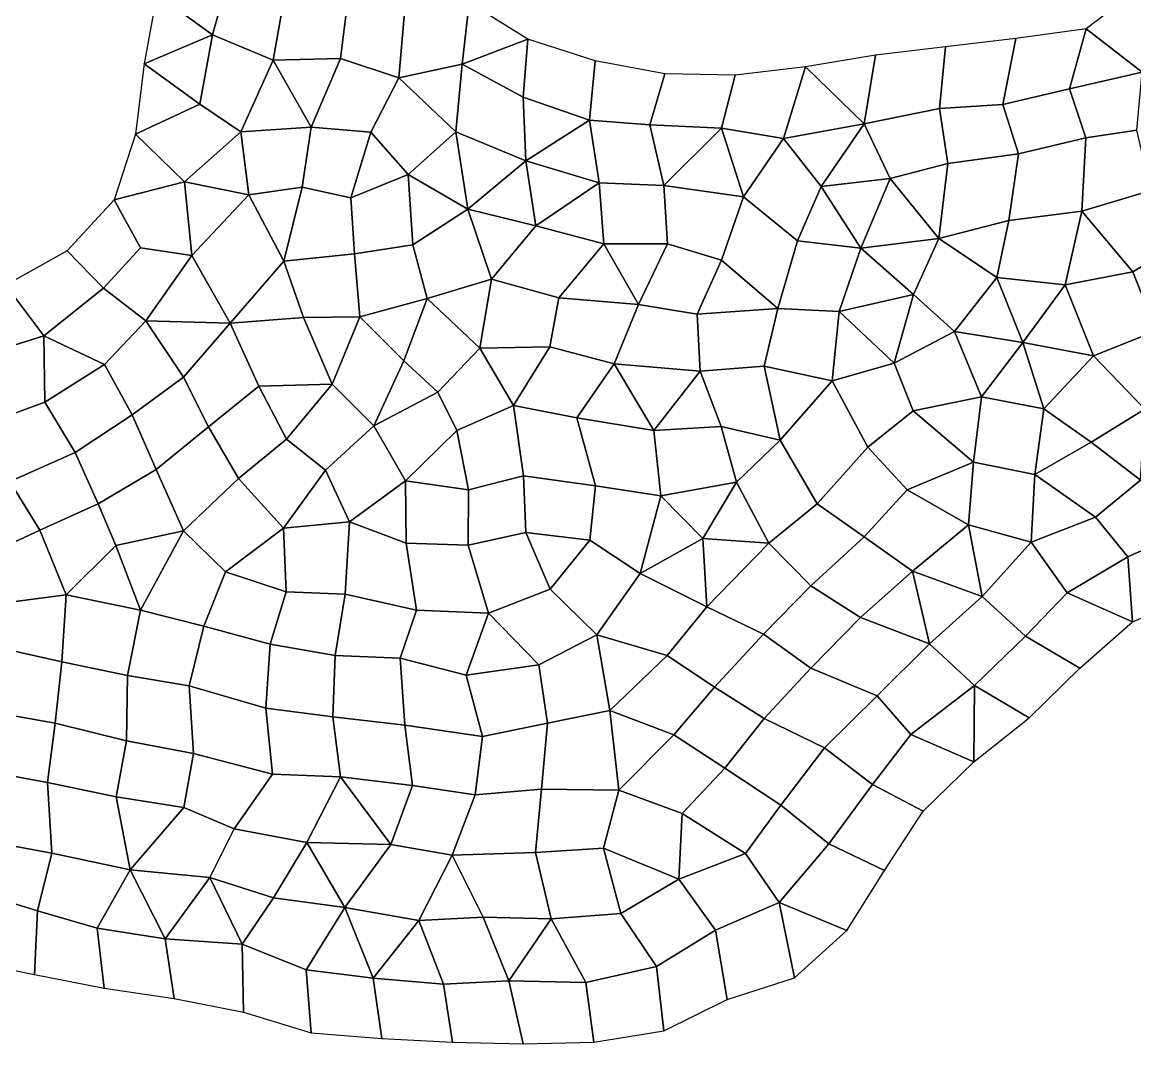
# Model space of a CAD drawing. Extents: x 727294 to 731543, y 8575035 to 8579824.
# Drawn here: x 727831.1 to 728145.4, y 8576801.2 to 8577089.7 of the extents above; entities that cross this region are included whole.
import ezdxf

# ---------------------------------------------------------------- set-up
doc = ezdxf.new("R2010")
doc.units = 0
for name, color, linetype in [('MESH_BOUND', 25, 'CONTINUOUS'), ('MESH_ELEMS', 250, 'CONTINUOUS'), ('MESH_NODES', 18, 'CONTINUOUS')]:
    doc.layers.add(name, color=color, linetype=linetype)

msp = doc.modelspace()

# ---------------------------------------------------------------- linework, layer by layer
at = {"layer": 'MESH_BOUND', "color": 25}
for points in [[(727869.12, 8577097.58, 38.17), (727865.53, 8577077.92, 38.17)], [(728146.83, 8577099.39, 38.17), (728131.61, 8577087.87, 38.17)], [(727973.97, 8577084.9, 38.17), (727957.36, 8577095.13, 38.17)], [(728131.61, 8577087.87, 38.17), (728111.8, 8577085.12, 38.17)], [(727992.98, 8577078.79, 38.17), (727973.97, 8577084.9, 38.17)], [(728111.8, 8577085.12, 38.17), (728091.95, 8577082.73, 38.17)], [(728091.95, 8577082.73, 38.17), (728072.1, 8577080.38, 38.17)], [(728012.61, 8577075.11, 38.17), (727992.98, 8577078.79, 38.17)], [(728072.1, 8577080.38, 38.17), (728052.37, 8577077.07, 38.17)], [(727865.53, 8577077.92, 38.17), (727863.17, 8577058.07, 38.17)], [(728032.54, 8577074.74, 38.17), (728012.61, 8577075.11, 38.17)], [(728052.37, 8577077.07, 38.17), (728032.54, 8577074.74, 38.17)], [(727863.17, 8577058.07, 38.17), (727857.07, 8577039.53, 38.17)], [(727857.07, 8577039.53, 38.17), (727843.81, 8577025.12, 38.17)], [(727843.81, 8577025.12, 38.17), (727826.46, 8577015.4, 38.17)], [(728144.72, 8576920.3, 36.26), (728163.04, 8576927.88, 38.07)], [(728129.87, 8576907.24, 38.09), (728144.72, 8576920.3, 36.26)], [(728115.54, 8576893.28, 38.17), (728129.87, 8576907.24, 38.09)], [(728099.94, 8576880.77, 38.14), (728115.54, 8576893.28, 38.17)], [(728085.58, 8576866.86, 38.06), (728099.94, 8576880.77, 38.14)], [(728074.71, 8576850.07, 38.08), (728085.58, 8576866.86, 38.06)], [(728064.09, 8576833.13, 38.12), (728074.71, 8576850.07, 38.08)], [(728049.27, 8576819.78, 38.15), (728064.09, 8576833.13, 38.12)], [(727815.03, 8576824.71, 38.17), (727834.61, 8576820.7, 38.17)], [(727834.61, 8576820.7, 38.17), (727854.24, 8576816.85, 38.17)], [(728030.24, 8576813.68, 38.17), (728049.27, 8576819.78, 38.15)], [(727854.24, 8576816.85, 38.17), (727874.03, 8576813.99, 38.17)], [(727874.03, 8576813.99, 38.17), (727893.66, 8576810.15, 38.17)], [(728012.35, 8576804.84, 38.17), (728030.24, 8576813.68, 38.17)], [(727893.66, 8576810.15, 38.17), (727912.75, 8576804.23, 38.17)], [(727912.75, 8576804.23, 38.17), (727932.66, 8576802.64, 38.17)], [(727932.66, 8576802.64, 38.17), (727952.64, 8576801.63, 38.17)], [(727992.63, 8576801.59, 38.17), (728012.35, 8576804.84, 38.17)], [(727952.64, 8576801.63, 38.17), (727972.63, 8576801.19, 38.17)], [(727972.63, 8576801.19, 38.17), (727992.63, 8576801.59, 38.17)]]:
    msp.add_polyline3d(points, dxfattribs=at)
at = {"layer": 'MESH_ELEMS', "color": 179}
for points in [[(727889.56, 8577103.02, 38.17), (727874.12, 8577116.94, 38.17), (727869.12, 8577097.58, 38.17), (727884.88, 8577086.16, 38.17)], [(727884.88, 8577086.16, 38.17), (727902.03, 8577078.98, 38.17), (727905.36, 8577098.3, 38.17), (727889.56, 8577103.02, 38.17)], [(727865.53, 8577077.92, 38.17), (727884.88, 8577086.16, 38.17), (727869.12, 8577097.58, 38.17), (727865.53, 8577077.92, 38.17)], [(727921.04, 8577079.4, 38.17), (727923.05, 8577095.29, 38.17), (727905.36, 8577098.3, 38.17), (727902.03, 8577078.98, 38.17)], [(728147.48, 8577075.59, 38.17), (728160.08, 8577090.2, 38.17), (728146.83, 8577099.39, 38.17), (728131.61, 8577087.87, 38.17)], [(727921.04, 8577079.4, 38.17), (727937.47, 8577074, 38.17), (727939.13, 8577092.47, 38.17), (727923.05, 8577095.29, 38.17)], [(727939.13, 8577092.47, 38.17), (727937.47, 8577074, 38.17), (727955.36, 8577077.8, 38.17), (727957.36, 8577095.13, 38.17)], [(727957.36, 8577095.13, 38.17), (727955.36, 8577077.8, 38.17), (727973.97, 8577084.9, 38.17), (727957.36, 8577095.13, 38.17)], [(728126.96, 8577070.84, 38.17), (728131.61, 8577087.87, 38.17), (728111.8, 8577085.12, 38.17), (728108.15, 8577066.42, 38.17)], [(728131.61, 8577087.87, 38.17), (728126.96, 8577070.84, 38.17), (728147.48, 8577075.59, 38.17), (728131.61, 8577087.87, 38.17)], [(727865.53, 8577077.92, 38.17), (727881.32, 8577066.58, 38.17), (727884.88, 8577086.16, 38.17), (727865.53, 8577077.92, 38.17)], [(727902.03, 8577078.98, 38.17), (727884.88, 8577086.16, 38.17), (727881.32, 8577066.58, 38.17), (727892.92, 8577058.75, 38.17)], [(727955.36, 8577077.8, 38.17), (727972.59, 8577068.54, 38.17), (727973.97, 8577084.9, 38.17), (727955.36, 8577077.8, 38.17)], [(727992.98, 8577078.79, 38.17), (727973.97, 8577084.9, 38.17), (727972.59, 8577068.54, 38.17), (727991.32, 8577062.06, 38.17)], [(728091.95, 8577082.73, 38.17), (728090.26, 8577065.3, 38.17), (728108.15, 8577066.42, 38.17), (728111.8, 8577085.12, 38.17)], [(728090.26, 8577065.3, 38.17), (728091.95, 8577082.73, 38.17), (728072.1, 8577080.38, 38.17), (728068.93, 8577061.04, 38.17)], [(727912.76, 8577060.07, 38.17), (727902.03, 8577078.98, 38.17), (727892.92, 8577058.75, 38.17), (727912.76, 8577060.07, 38.17)], [(727912.76, 8577060.07, 38.17), (727921.04, 8577079.4, 38.17), (727902.03, 8577078.98, 38.17), (727912.76, 8577060.07, 38.17)], [(727929.62, 8577058.6, 38.17), (727937.47, 8577074, 38.17), (727921.04, 8577079.4, 38.17), (727912.76, 8577060.07, 38.17)], [(728008.39, 8577060.73, 38.17), (728012.61, 8577075.11, 38.17), (727992.98, 8577078.79, 38.17), (727991.32, 8577062.06, 38.17)], [(728072.1, 8577080.38, 38.17), (728052.37, 8577077.07, 38.17), (728068.93, 8577061.04, 38.17), (728072.1, 8577080.38, 38.17)], [(727863.17, 8577058.07, 38.17), (727881.32, 8577066.58, 38.17), (727865.53, 8577077.92, 38.17), (727863.17, 8577058.07, 38.17)], [(727955.36, 8577077.8, 38.17), (727937.47, 8577074, 38.17), (727953.61, 8577058.69, 38.17), (727955.36, 8577077.8, 38.17)], [(727972.59, 8577068.54, 38.17), (727955.36, 8577077.8, 38.17), (727953.61, 8577058.69, 38.17), (727973.36, 8577050.58, 38.17)], [(728028.69, 8577059.79, 38.17), (728032.54, 8577074.74, 38.17), (728012.61, 8577075.11, 38.17), (728008.39, 8577060.73, 38.17)], [(728046.13, 8577056.89, 38.17), (728052.37, 8577077.07, 38.17), (728032.54, 8577074.74, 38.17), (728028.69, 8577059.79, 38.17)], [(728046.13, 8577056.89, 38.17), (728068.93, 8577061.04, 38.17), (728052.37, 8577077.07, 38.17), (728046.13, 8577056.89, 38.17)], [(728145.92, 8577059.21, 38.17), (728147.48, 8577075.59, 38.17), (728126.96, 8577070.84, 38.17), (728131.58, 8577057.02, 38.17)], [(727937.47, 8577074, 38.17), (727929.62, 8577058.6, 38.17), (727940.15, 8577046.7, 38.17), (727953.61, 8577058.69, 38.17)], [(728131.58, 8577057.02, 38.17), (728126.96, 8577070.84, 38.17), (728108.15, 8577066.42, 38.17), (728112.56, 8577052.52, 38.17)], [(727876.93, 8577044.6, 38.17), (727892.92, 8577058.75, 38.17), (727881.32, 8577066.58, 38.17), (727863.17, 8577058.07, 38.17)], [(727972.59, 8577068.54, 38.17), (727973.36, 8577050.58, 38.17), (727991.32, 8577062.06, 38.17), (727972.59, 8577068.54, 38.17)], [(728092.62, 8577049.8, 38.17), (728112.56, 8577052.52, 38.17), (728108.15, 8577066.42, 38.17), (728090.26, 8577065.3, 38.17)], [(728090.26, 8577065.3, 38.17), (728068.93, 8577061.04, 38.17), (728076.25, 8577045.54, 38.17), (728092.62, 8577049.8, 38.17)], [(727910.24, 8577043.12, 38.17), (727912.76, 8577060.07, 38.17), (727892.92, 8577058.75, 38.17), (727895.18, 8577040.98, 38.17)], [(727923.92, 8577040.11, 38.17), (727929.62, 8577058.6, 38.17), (727912.76, 8577060.07, 38.17), (727910.24, 8577043.12, 38.17)], [(727991.32, 8577062.06, 38.17), (727973.36, 8577050.58, 38.17), (727994.08, 8577044.37, 38.17), (727991.32, 8577062.06, 38.17)], [(728008.39, 8577060.73, 38.17), (727991.32, 8577062.06, 38.17), (727994.08, 8577044.37, 38.17), (728012.31, 8577043.59, 38.17)], [(728012.31, 8577043.59, 38.17), (728028.69, 8577059.79, 38.17), (728008.39, 8577060.73, 38.17), (728012.31, 8577043.59, 38.17)], [(728034.88, 8577040.36, 38.17), (728028.69, 8577059.79, 38.17), (728012.31, 8577043.59, 38.17), (728034.88, 8577040.36, 38.17)], [(728028.69, 8577059.79, 38.17), (728034.88, 8577040.36, 38.17), (728046.13, 8577056.89, 38.17), (728028.69, 8577059.79, 38.17)], [(728068.93, 8577061.04, 38.17), (728046.13, 8577056.89, 38.17), (728056.81, 8577043.29, 38.17), (728068.93, 8577061.04, 38.17)], [(728068.93, 8577061.04, 38.17), (728056.81, 8577043.29, 38.17), (728076.25, 8577045.54, 38.17), (728068.93, 8577061.04, 38.17)], [(727876.93, 8577044.6, 38.17), (727863.17, 8577058.07, 38.17), (727857.07, 8577039.53, 38.17), (727876.93, 8577044.6, 38.17)], [(727892.92, 8577058.75, 38.17), (727876.93, 8577044.6, 38.17), (727895.18, 8577040.98, 38.17), (727892.92, 8577058.75, 38.17)], [(727923.92, 8577040.11, 38.17), (727940.15, 8577046.7, 38.17), (727929.62, 8577058.6, 38.17), (727923.92, 8577040.11, 38.17)], [(727953.61, 8577058.69, 38.17), (727940.15, 8577046.7, 38.17), (727956.95, 8577036.88, 38.17), (727953.61, 8577058.69, 38.17)], [(727973.36, 8577050.58, 38.17), (727953.61, 8577058.69, 38.17), (727956.95, 8577036.88, 38.17), (727973.36, 8577050.58, 38.17)], [(728056.81, 8577043.29, 38.17), (728046.13, 8577056.89, 38.17), (728034.88, 8577040.36, 38.17), (728050.1, 8577027.93, 38.17)], [(728130.38, 8577036.29, 38.17), (728131.58, 8577057.02, 38.17), (728112.56, 8577052.52, 38.17), (728109.8, 8577033.74, 38.17)], [(728131.58, 8577057.02, 38.17), (728130.38, 8577036.29, 38.17), (728149.95, 8577042.2, 38.17), (728145.92, 8577059.21, 38.17)], [(727973.36, 8577050.58, 38.17), (727956.95, 8577036.88, 38.17), (727976.23, 8577032.15, 38.17), (727973.36, 8577050.58, 38.17)], [(727994.08, 8577044.37, 38.17), (727973.36, 8577050.58, 38.17), (727976.23, 8577032.15, 38.17), (727994.08, 8577044.37, 38.17)], [(728109.8, 8577033.74, 38.17), (728112.56, 8577052.52, 38.17), (728092.62, 8577049.8, 38.17), (728090.01, 8577028.64, 38.17)], [(728076.25, 8577045.54, 38.17), (728090.01, 8577028.64, 38.17), (728092.62, 8577049.8, 38.17), (728076.25, 8577045.54, 38.17)], [(727864.54, 8577025.95, 38.17), (727879.08, 8577023.83, 38.17), (727876.93, 8577044.6, 38.17), (727857.07, 8577039.53, 38.17)], [(727879.08, 8577023.83, 38.17), (727895.18, 8577040.98, 38.17), (727876.93, 8577044.6, 38.17), (727879.08, 8577023.83, 38.17)], [(727941.44, 8577026.78, 38.17), (727940.15, 8577046.7, 38.17), (727923.92, 8577040.11, 38.17), (727924.98, 8577024.25, 38.17)], [(727956.95, 8577036.88, 38.17), (727940.15, 8577046.7, 38.17), (727941.44, 8577026.78, 38.17), (727956.95, 8577036.88, 38.17)], [(727976.23, 8577032.15, 38.17), (727995.43, 8577027.07, 38.17), (727994.08, 8577044.37, 38.17), (727976.23, 8577032.15, 38.17)], [(727995.43, 8577027.07, 38.17), (728013.36, 8577027.09, 38.17), (728012.31, 8577043.59, 38.17), (727994.08, 8577044.37, 38.17)], [(728056.81, 8577043.29, 38.17), (728068.03, 8577025.88, 38.17), (728076.25, 8577045.54, 38.17), (728056.81, 8577043.29, 38.17)], [(728090.01, 8577028.64, 38.17), (728076.25, 8577045.54, 38.17), (728068.03, 8577025.88, 38.17), (728090.01, 8577028.64, 38.17)], [(727905.01, 8577022.22, 38.17), (727895.18, 8577040.98, 38.17), (727879.08, 8577023.83, 38.17), (727889.9, 8577004.66, 38.17)], [(727905.01, 8577022.22, 38.17), (727910.24, 8577043.12, 38.17), (727895.18, 8577040.98, 38.17), (727905.01, 8577022.22, 38.17)], [(727910.24, 8577043.12, 38.17), (727905.01, 8577022.22, 38.17), (727924.98, 8577024.25, 38.17), (727923.92, 8577040.11, 38.17)], [(728034.88, 8577040.36, 38.17), (728012.31, 8577043.59, 38.17), (728013.36, 8577027.09, 38.17), (728028.6, 8577022.51, 38.17)], [(728068.03, 8577025.88, 38.17), (728056.81, 8577043.29, 38.17), (728050.1, 8577027.93, 38.17), (728068.03, 8577025.88, 38.17)], [(728149.95, 8577042.2, 38.17), (728130.38, 8577036.29, 38.17), (728144.82, 8577019.24, 36), (728159.97, 8577028.24, 36.9)], [(727864.54, 8577025.95, 38.17), (727857.07, 8577039.53, 38.17), (727843.81, 8577025.12, 38.17), (727854.05, 8577014.6, 38.17)], [(728050.1, 8577027.93, 38.17), (728034.88, 8577040.36, 38.17), (728028.6, 8577022.51, 38.17), (728044.54, 8577008.84, 38.17)], [(727963.65, 8577017.16, 38.17), (727956.95, 8577036.88, 38.17), (727941.44, 8577026.78, 38.17), (727945.55, 8577011.65, 38.17)], [(727976.23, 8577032.15, 38.17), (727956.95, 8577036.88, 38.17), (727963.65, 8577017.16, 38.17), (727976.23, 8577032.15, 38.17)], [(728125.71, 8577015.55, 36.7), (728130.38, 8577036.29, 38.17), (728109.8, 8577033.74, 38.17), (728106.46, 8577017.58, 38.15)], [(728125.71, 8577015.55, 36.7), (728144.82, 8577019.24, 36), (728130.38, 8577036.29, 38.17), (728125.71, 8577015.55, 36.7)], [(727982.74, 8577011.81, 38.17), (727995.43, 8577027.07, 38.17), (727976.23, 8577032.15, 38.17), (727963.65, 8577017.16, 38.17)], [(728109.8, 8577033.74, 38.17), (728090.01, 8577028.64, 38.17), (728106.46, 8577017.58, 38.15), (728109.8, 8577033.74, 38.17)], [(728068.03, 8577025.88, 38.17), (728082.89, 8577012.82, 38.16), (728090.01, 8577028.64, 38.17), (728068.03, 8577025.88, 38.17)], [(728106.46, 8577017.58, 38.15), (728090.01, 8577028.64, 38.17), (728082.89, 8577012.82, 38.16), (728094.43, 8577002.36, 35.76)], [(728159.97, 8577028.24, 36.9), (728144.82, 8577019.24, 36), (728151.41, 8577002.57, 35.8), (728171.3, 8577011.3, 35.69)], [(727837.25, 8577001.12, 38.17), (727854.05, 8577014.6, 38.17), (727843.81, 8577025.12, 38.17), (727826.46, 8577015.4, 38.17)], [(727866.08, 8577005.37, 38.17), (727879.08, 8577023.83, 38.17), (727864.54, 8577025.95, 38.17), (727854.05, 8577014.6, 38.17)], [(727945.55, 8577011.65, 38.17), (727941.44, 8577026.78, 38.17), (727924.98, 8577024.25, 38.17), (727926.46, 8577006.48, 38.17)], [(727995.43, 8577027.07, 38.17), (727982.74, 8577011.81, 38.17), (728005.16, 8577009.98, 38.17), (727995.43, 8577027.07, 38.17)], [(728013.36, 8577027.09, 38.17), (727995.43, 8577027.07, 38.17), (728005.16, 8577009.98, 38.17), (728013.36, 8577027.09, 38.17)], [(728021.76, 8577007.22, 38.17), (728028.6, 8577022.51, 38.17), (728013.36, 8577027.09, 38.17), (728005.16, 8577009.98, 38.17)], [(728061.85, 8577007.99, 38.17), (728068.03, 8577025.88, 38.17), (728050.1, 8577027.93, 38.17), (728044.54, 8577008.84, 38.17)], [(728068.03, 8577025.88, 38.17), (728061.85, 8577007.99, 38.17), (728082.89, 8577012.82, 38.16), (728068.03, 8577025.88, 38.17)], [(727866.08, 8577005.37, 38.17), (727889.9, 8577004.66, 38.17), (727879.08, 8577023.83, 38.17), (727866.08, 8577005.37, 38.17)], [(727905.01, 8577022.22, 38.17), (727889.9, 8577004.66, 38.17), (727910.6, 8577006.33, 38.17), (727905.01, 8577022.22, 38.17)], [(727924.98, 8577024.25, 38.17), (727905.01, 8577022.22, 38.17), (727910.6, 8577006.33, 38.17), (727926.46, 8577006.48, 38.17)], [(728044.54, 8577008.84, 38.17), (728028.6, 8577022.51, 38.17), (728021.76, 8577007.22, 38.17), (728044.54, 8577008.84, 38.17)], [(728133.68, 8576995.45, 35.68), (728151.41, 8577002.57, 35.8), (728144.82, 8577019.24, 36), (728125.71, 8577015.55, 36.7)], [(727818.61, 8576995.26, 38.17), (727837.25, 8577001.12, 38.17), (727826.46, 8577015.4, 38.17), (727808.05, 8577007.58, 38.17)], [(727963.65, 8577017.16, 38.17), (727945.55, 8577011.65, 38.17), (727960.39, 8576997.64, 38.17), (727963.65, 8577017.16, 38.17)], [(727980.18, 8576997.97, 38.17), (727982.74, 8577011.81, 38.17), (727963.65, 8577017.16, 38.17), (727960.39, 8576997.64, 38.17)], [(728106.46, 8577017.58, 38.15), (728094.43, 8577002.36, 35.76), (728113.74, 8576999.26, 35.7), (728106.46, 8577017.58, 38.15)], [(728113.74, 8576999.26, 35.7), (728125.71, 8577015.55, 36.7), (728106.46, 8577017.58, 38.15), (728113.74, 8576999.26, 35.7)], [(728125.71, 8577015.55, 36.7), (728113.74, 8576999.26, 35.7), (728133.68, 8576995.45, 35.68), (728125.71, 8577015.55, 36.7)], [(727854.41, 8576993.01, 38.17), (727866.08, 8577005.37, 38.17), (727854.05, 8577014.6, 38.17), (727837.25, 8577001.12, 38.17)], [(728082.89, 8577012.82, 38.16), (728061.85, 8577007.99, 38.17), (728077.43, 8576993.39, 35.85), (728082.89, 8577012.82, 38.16)], [(728082.89, 8577012.82, 38.16), (728077.43, 8576993.39, 35.85), (728094.43, 8577002.36, 35.76), (728082.89, 8577012.82, 38.16)], [(727945.55, 8577011.65, 38.17), (727926.46, 8577006.48, 38.17), (727938.94, 8576994.1, 38.17), (727945.55, 8577011.65, 38.17)], [(727960.39, 8576997.64, 38.17), (727945.55, 8577011.65, 38.17), (727938.94, 8576994.1, 38.17), (727948.48, 8576985.23, 37.95)], [(727998.31, 8576993.18, 37.95), (728005.16, 8577009.98, 38.17), (727982.74, 8577011.81, 38.17), (727980.18, 8576997.97, 38.17)], [(728022.63, 8576991.14, 35.91), (728021.76, 8577007.22, 38.17), (728005.16, 8577009.98, 38.17), (727998.31, 8576993.18, 37.95)], [(727910.6, 8577006.33, 38.17), (727889.9, 8577004.66, 38.17), (727897.98, 8576986.94, 38.17), (727918.69, 8576987.44, 38.17)], [(727926.46, 8577006.48, 38.17), (727910.6, 8577006.33, 38.17), (727918.69, 8576987.44, 38.17), (727926.46, 8577006.48, 38.17)], [(727938.94, 8576994.1, 38.17), (727926.46, 8577006.48, 38.17), (727918.69, 8576987.44, 38.17), (727930.49, 8576975.74, 38.17)], [(728040.71, 8576992.54, 35.89), (728044.54, 8577008.84, 38.17), (728021.76, 8577007.22, 38.17), (728022.63, 8576991.14, 35.91)], [(728059.94, 8576988.44, 35.95), (728061.85, 8577007.99, 38.17), (728044.54, 8577008.84, 38.17), (728040.71, 8576992.54, 35.89)], [(728077.43, 8576993.39, 35.85), (728061.85, 8577007.99, 38.17), (728059.94, 8576988.44, 35.95), (728077.43, 8576993.39, 35.85)], [(727876.73, 8576989.44, 38.17), (727866.08, 8577005.37, 38.17), (727854.41, 8576993.01, 38.17), (727862.19, 8576978.79, 38.17)], [(727866.08, 8577005.37, 38.17), (727876.73, 8576989.44, 38.17), (727889.9, 8577004.66, 38.17), (727866.08, 8577005.37, 38.17)], [(727897.98, 8576986.94, 38.17), (727889.9, 8577004.66, 38.17), (727876.73, 8576989.44, 38.17), (727883.75, 8576975.4, 38.17)], [(727818.61, 8576995.26, 38.17), (727821.06, 8576976.38, 38.17), (727837.53, 8576982.4, 38.17), (727837.25, 8577001.12, 38.17)], [(727837.53, 8576982.4, 38.17), (727854.41, 8576993.01, 38.17), (727837.25, 8577001.12, 38.17), (727837.53, 8576982.4, 38.17)], [(728102.05, 8576983.87, 35.75), (728094.43, 8577002.36, 35.76), (728077.43, 8576993.39, 35.85), (728082.79, 8576979.9, 35.85)], [(728094.43, 8577002.36, 35.76), (728102.05, 8576983.87, 35.75), (728113.74, 8576999.26, 35.7), (728094.43, 8577002.36, 35.76)], [(728133.68, 8576995.45, 35.68), (728148.22, 8576980.42, 35.76), (728151.41, 8577002.57, 35.8), (728133.68, 8576995.45, 35.68)], [(727969.85, 8576981.44, 35.58), (727960.39, 8576997.64, 38.17), (727948.48, 8576985.23, 37.95), (727953.88, 8576974.4, 35.58)], [(727960.39, 8576997.64, 38.17), (727969.85, 8576981.44, 35.58), (727980.18, 8576997.97, 38.17), (727960.39, 8576997.64, 38.17)], [(727987.81, 8576977.98, 35.65), (727998.31, 8576993.18, 37.95), (727980.18, 8576997.97, 38.17), (727969.85, 8576981.44, 35.58)], [(728119.69, 8576980.51, 35.69), (728113.74, 8576999.26, 35.7), (728102.05, 8576983.87, 35.75), (728119.69, 8576980.51, 35.69)], [(728119.69, 8576980.51, 35.69), (728133.68, 8576995.45, 35.68), (728113.74, 8576999.26, 35.7), (728119.69, 8576980.51, 35.69)], [(727930.49, 8576975.74, 38.17), (727948.48, 8576985.23, 37.95), (727938.94, 8576994.1, 38.17), (727930.49, 8576975.74, 38.17)], [(728059.94, 8576988.44, 35.95), (728069.98, 8576969.63, 35.97), (728082.79, 8576979.9, 35.85), (728077.43, 8576993.39, 35.85)], [(728133.68, 8576995.45, 35.68), (728119.69, 8576980.51, 35.69), (728133.04, 8576971.11, 35.66), (728148.22, 8576980.42, 35.76)], [(727862.19, 8576978.79, 38.17), (727854.41, 8576993.01, 38.17), (727837.53, 8576982.4, 38.17), (727846.08, 8576968.14, 38.17)], [(727987.81, 8576977.98, 35.65), (728009.54, 8576974.37, 35.7), (727998.31, 8576993.18, 37.95), (727987.81, 8576977.98, 35.65)], [(728009.54, 8576974.37, 35.7), (728022.63, 8576991.14, 35.91), (727998.31, 8576993.18, 37.95), (728009.54, 8576974.37, 35.7)], [(728028.52, 8576975.53, 35.77), (728022.63, 8576991.14, 35.91), (728009.54, 8576974.37, 35.7), (728028.52, 8576975.53, 35.77)], [(728040.71, 8576992.54, 35.89), (728022.63, 8576991.14, 35.91), (728028.52, 8576975.53, 35.77), (728045.26, 8576971.65, 35.87)], [(728040.71, 8576992.54, 35.89), (728045.26, 8576971.65, 35.87), (728059.94, 8576988.44, 35.95), (728040.71, 8576992.54, 35.89)], [(727862.19, 8576978.79, 38.17), (727869, 8576963.4, 38.17), (727883.75, 8576975.4, 38.17), (727876.73, 8576989.44, 38.17)], [(727918.69, 8576987.44, 38.17), (727897.98, 8576986.94, 38.17), (727905.73, 8576971.97, 38.17), (727918.69, 8576987.44, 38.17)], [(727930.49, 8576975.74, 38.17), (727918.69, 8576987.44, 38.17), (727905.73, 8576971.97, 38.17), (727916.78, 8576963.22, 38.17)], [(728069.98, 8576969.63, 35.97), (728059.94, 8576988.44, 35.95), (728045.26, 8576971.65, 35.87), (728055.66, 8576953.67, 35.91)], [(727905.73, 8576971.97, 38.17), (727897.98, 8576986.94, 38.17), (727883.75, 8576975.4, 38.17), (727892.21, 8576960.85, 38.17)], [(727953.88, 8576974.4, 35.58), (727948.48, 8576985.23, 37.95), (727930.49, 8576975.74, 38.17), (727939.36, 8576960.2, 35.51)], [(727837.53, 8576982.4, 38.17), (727821.06, 8576976.38, 38.17), (727827.66, 8576959.95, 38.17), (727846.08, 8576968.14, 38.17)], [(727953.88, 8576974.4, 35.58), (727957.14, 8576957.67, 35.57), (727972.7, 8576961.54, 35.59), (727969.85, 8576981.44, 35.58)], [(727972.7, 8576961.54, 35.59), (727993.1, 8576958.77, 35.64), (727987.81, 8576977.98, 35.65), (727969.85, 8576981.44, 35.58)], [(728099.85, 8576965.4, 35.79), (728102.05, 8576983.87, 35.75), (728082.79, 8576979.9, 35.85), (728099.85, 8576965.4, 35.79)], [(728119.69, 8576980.51, 35.69), (728102.05, 8576983.87, 35.75), (728099.85, 8576965.4, 35.79), (728117.17, 8576962, 35.71)], [(727846.08, 8576968.14, 38.17), (727852.57, 8576953.63, 38.17), (727869, 8576963.4, 38.17), (727862.19, 8576978.79, 38.17)], [(728009.54, 8576974.37, 35.7), (727987.81, 8576977.98, 35.65), (727993.1, 8576958.77, 35.64), (728011.48, 8576955.97, 35.69)], [(728081.13, 8576957.59, 35.95), (728099.85, 8576965.4, 35.79), (728082.79, 8576979.9, 35.85), (728069.98, 8576969.63, 35.97)], [(728133.04, 8576971.11, 35.66), (728119.69, 8576980.51, 35.69), (728117.17, 8576962, 35.71), (728133.04, 8576971.11, 35.66)], [(728133.04, 8576971.11, 35.66), (728147.04, 8576960.38, 35.66), (728148.22, 8576980.42, 35.76), (728133.04, 8576971.11, 35.66)], [(727892.21, 8576960.85, 38.17), (727883.75, 8576975.4, 38.17), (727869, 8576963.4, 38.17), (727876.66, 8576946.07, 38.17)], [(727939.36, 8576960.2, 35.51), (727930.49, 8576975.74, 38.17), (727916.78, 8576963.22, 38.17), (727923.53, 8576948.55, 36.36)], [(728028.52, 8576975.53, 35.77), (728009.54, 8576974.37, 35.7), (728011.48, 8576955.97, 35.69), (728032.92, 8576959.76, 35.78)], [(728028.52, 8576975.53, 35.77), (728032.92, 8576959.76, 35.78), (728045.26, 8576971.65, 35.87), (728028.52, 8576975.53, 35.77)], [(727892.21, 8576960.85, 38.17), (727904.96, 8576946.84, 38.16), (727916.78, 8576963.22, 38.17), (727905.73, 8576971.97, 38.17)], [(727939.36, 8576960.2, 35.51), (727957.14, 8576957.67, 35.57), (727953.88, 8576974.4, 35.58), (727939.36, 8576960.2, 35.51)], [(728055.66, 8576953.67, 35.91), (728045.26, 8576971.65, 35.87), (728032.92, 8576959.76, 35.78), (728042.05, 8576942.55, 35.78)], [(728069.98, 8576969.63, 35.97), (728055.66, 8576953.67, 35.91), (728068.97, 8576944.37, 36), (728081.13, 8576957.59, 35.95)], [(728134.28, 8576949.94, 35.67), (728147.04, 8576960.38, 35.66), (728133.04, 8576971.11, 35.66), (728117.17, 8576962, 35.71)], [(727846.08, 8576968.14, 38.17), (727827.66, 8576959.95, 38.17), (727836.08, 8576946.25, 38.17), (727852.57, 8576953.63, 38.17)], [(728099.85, 8576965.4, 35.79), (728081.13, 8576957.59, 35.95), (728098.42, 8576947.7, 35.86), (728099.85, 8576965.4, 35.79)], [(728098.42, 8576947.7, 35.86), (728116.15, 8576942.87, 35.79), (728117.17, 8576962, 35.71), (728099.85, 8576965.4, 35.79)], [(727852.57, 8576953.63, 38.17), (727857.58, 8576941.91, 38.17), (727876.66, 8576946.07, 38.17), (727869, 8576963.4, 38.17)], [(727916.78, 8576963.22, 38.17), (727904.96, 8576946.84, 38.16), (727923.53, 8576948.55, 36.36), (727916.78, 8576963.22, 38.17)], [(728117.17, 8576962, 35.71), (728116.15, 8576942.87, 35.79), (728134.28, 8576949.94, 35.67), (728117.17, 8576962, 35.71)], [(727818.52, 8576938, 38.17), (727836.08, 8576946.25, 38.17), (727827.66, 8576959.95, 38.17), (727808.97, 8576951.62, 38.17)], [(727888.57, 8576934.46, 38.13), (727904.96, 8576946.84, 38.16), (727892.21, 8576960.85, 38.17), (727876.66, 8576946.07, 38.17)], [(727939.56, 8576942.61, 35.48), (727939.36, 8576960.2, 35.51), (727923.53, 8576948.55, 36.36), (727939.56, 8576942.61, 35.48)], [(727957.14, 8576957.67, 35.57), (727939.36, 8576960.2, 35.51), (727939.56, 8576942.61, 35.48), (727957.08, 8576941.99, 35.54)], [(727973.35, 8576945.54, 35.58), (727972.7, 8576961.54, 35.59), (727957.14, 8576957.67, 35.57), (727957.08, 8576941.99, 35.54)], [(727993.1, 8576958.77, 35.64), (727972.7, 8576961.54, 35.59), (727973.35, 8576945.54, 35.58), (727991.46, 8576943.45, 35.59)], [(728032.92, 8576959.76, 35.78), (728011.48, 8576955.97, 35.69), (728023.33, 8576943.86, 35.74), (728032.92, 8576959.76, 35.78)], [(728023.33, 8576943.86, 35.74), (728042.05, 8576942.55, 35.78), (728032.92, 8576959.76, 35.78), (728023.33, 8576943.86, 35.74)], [(728147.04, 8576960.38, 35.66), (728134.28, 8576949.94, 35.67), (728143.42, 8576938.7, 35.74), (728160.17, 8576946.2, 35.86)], [(728011.48, 8576955.97, 35.69), (727993.1, 8576958.77, 35.64), (727991.46, 8576943.45, 35.59), (728005.64, 8576934.01, 35.61)], [(728023.33, 8576943.86, 35.74), (728011.48, 8576955.97, 35.69), (728005.64, 8576934.01, 35.61), (728023.33, 8576943.86, 35.74)], [(728082.61, 8576934.67, 36), (728098.42, 8576947.7, 35.86), (728081.13, 8576957.59, 35.95), (728068.97, 8576944.37, 36)], [(727836.08, 8576946.25, 38.17), (727843.52, 8576927.96, 38.17), (727857.58, 8576941.91, 38.17), (727852.57, 8576953.63, 38.17)], [(728053.87, 8576930.52, 35.79), (728068.97, 8576944.37, 36), (728055.66, 8576953.67, 35.91), (728042.05, 8576942.55, 35.78)], [(728126.27, 8576928.49, 36.58), (728143.42, 8576938.7, 35.74), (728134.28, 8576949.94, 35.67), (728116.15, 8576942.87, 35.79)], [(727843.52, 8576927.96, 38.17), (727836.08, 8576946.25, 38.17), (727818.52, 8576938, 38.17), (727827, 8576925.77, 38.17)], [(727904.96, 8576946.84, 38.16), (727888.57, 8576934.46, 38.13), (727905.67, 8576928.78, 36.73), (727904.96, 8576946.84, 38.16)], [(727923.53, 8576948.55, 36.36), (727904.96, 8576946.84, 38.16), (727905.67, 8576928.78, 36.73), (727922.38, 8576928.12, 36.66)], [(727939.56, 8576942.61, 35.48), (727923.53, 8576948.55, 36.36), (727922.38, 8576928.12, 36.66), (727942.54, 8576923.66, 36.46)], [(728102.28, 8576927.46, 35.94), (728098.42, 8576947.7, 35.86), (728082.61, 8576934.67, 36), (728102.28, 8576927.46, 35.94)], [(728102.28, 8576927.46, 35.94), (728116.15, 8576942.87, 35.79), (728098.42, 8576947.7, 35.86), (728102.28, 8576927.46, 35.94)], [(727864.58, 8576923.62, 38.17), (727876.66, 8576946.07, 38.17), (727857.58, 8576941.91, 38.17), (727864.58, 8576923.62, 38.17)], [(727888.57, 8576934.46, 38.13), (727876.66, 8576946.07, 38.17), (727864.58, 8576923.62, 38.17), (727882.39, 8576919.09, 36.78)], [(727962.79, 8576922.83, 35.57), (727980.23, 8576929.55, 35.56), (727973.35, 8576945.54, 35.58), (727957.08, 8576941.99, 35.54)], [(727980.23, 8576929.55, 35.56), (727991.46, 8576943.45, 35.59), (727973.35, 8576945.54, 35.58), (727980.23, 8576929.55, 35.56)], [(727991.46, 8576943.45, 35.59), (727980.23, 8576929.55, 35.56), (727993.44, 8576916.63, 35.55), (728005.64, 8576934.01, 35.61)], [(728005.64, 8576934.01, 35.61), (728024.48, 8576924.54, 35.75), (728023.33, 8576943.86, 35.74), (728005.64, 8576934.01, 35.61)], [(728042.05, 8576942.55, 35.78), (728023.33, 8576943.86, 35.74), (728024.48, 8576924.54, 35.75), (728042.05, 8576942.55, 35.78)], [(728068.97, 8576944.37, 36), (728053.87, 8576930.52, 35.79), (728067.87, 8576921.6, 36.05), (728082.61, 8576934.67, 36)], [(728143.42, 8576938.7, 35.74), (728144.72, 8576920.3, 36.26), (728163.04, 8576927.88, 38.07), (728160.17, 8576946.2, 35.86)], [(727857.58, 8576941.91, 38.17), (727843.52, 8576927.96, 38.17), (727864.58, 8576923.62, 38.17), (727857.58, 8576941.91, 38.17)], [(727957.08, 8576941.99, 35.54), (727939.56, 8576942.61, 35.48), (727942.54, 8576923.66, 36.46), (727962.79, 8576922.83, 35.57)], [(728040.52, 8576916.86, 35.84), (728053.87, 8576930.52, 35.79), (728042.05, 8576942.55, 35.78), (728024.48, 8576924.54, 35.75)], [(728102.28, 8576927.46, 35.94), (728114.51, 8576916.29, 37.52), (728126.27, 8576928.49, 36.58), (728116.15, 8576942.87, 35.79)], [(728144.72, 8576920.3, 36.26), (728143.42, 8576938.7, 35.74), (728126.27, 8576928.49, 36.58), (728144.72, 8576920.3, 36.26)], [(727901.13, 8576914.02, 36.75), (727905.67, 8576928.78, 36.73), (727888.57, 8576934.46, 38.13), (727882.39, 8576919.09, 36.78)], [(728013.26, 8576910.85, 35.4), (728024.48, 8576924.54, 35.75), (728005.64, 8576934.01, 35.61), (727993.44, 8576916.63, 35.55)], [(728067.87, 8576921.6, 36.05), (728087.41, 8576914.17, 36.06), (728082.61, 8576934.67, 36), (728067.87, 8576921.6, 36.05)], [(728102.28, 8576927.46, 35.94), (728082.61, 8576934.67, 36), (728087.41, 8576914.17, 36.06), (728102.28, 8576927.46, 35.94)], [(727842.32, 8576909.03, 38.17), (727843.52, 8576927.96, 38.17), (727827, 8576925.77, 38.17), (727822.57, 8576913.49, 38.17)], [(727864.58, 8576923.62, 38.17), (727843.52, 8576927.96, 38.17), (727842.32, 8576909.03, 38.17), (727860.86, 8576905.21, 38.17)], [(727919.54, 8576910.84, 36.72), (727922.38, 8576928.12, 36.66), (727905.67, 8576928.78, 36.73), (727901.13, 8576914.02, 36.75)], [(727937.92, 8576910.05, 36.62), (727942.54, 8576923.66, 36.46), (727922.38, 8576928.12, 36.66), (727919.54, 8576910.84, 36.72)], [(727980.23, 8576929.55, 35.56), (727962.79, 8576922.83, 35.57), (727977.02, 8576908.17, 35.7), (727993.44, 8576916.63, 35.55)], [(728053.87, 8576930.52, 35.79), (728040.52, 8576916.86, 35.84), (728053.87, 8576907.23, 35.67), (728067.87, 8576921.6, 36.05)], [(728114.51, 8576916.29, 37.52), (728102.28, 8576927.46, 35.94), (728087.41, 8576914.17, 36.06), (728100.06, 8576902.37, 36.11)], [(728126.27, 8576928.49, 36.58), (728114.51, 8576916.29, 37.52), (728129.87, 8576907.24, 38.09), (728144.72, 8576920.3, 36.26)], [(728024.48, 8576924.54, 35.75), (728013.26, 8576910.85, 35.4), (728026.66, 8576901.9, 35.71), (728040.52, 8576916.86, 35.84)], [(727882.39, 8576919.09, 36.78), (727864.58, 8576923.62, 38.17), (727860.86, 8576905.21, 38.17), (727878.29, 8576902.25, 37.34)], [(727956.54, 8576905.31, 36.39), (727962.79, 8576922.83, 35.57), (727942.54, 8576923.66, 36.46), (727937.92, 8576910.05, 36.62)], [(727962.79, 8576922.83, 35.57), (727956.54, 8576905.31, 36.39), (727977.02, 8576908.17, 35.7), (727962.79, 8576922.83, 35.57)], [(728072.59, 8576899.46, 36.2), (728087.41, 8576914.17, 36.06), (728067.87, 8576921.6, 36.05), (728053.87, 8576907.23, 35.67)], [(727878.29, 8576902.25, 37.34), (727899.92, 8576895.98, 36.76), (727901.13, 8576914.02, 36.75), (727882.39, 8576919.09, 36.78)], [(727997.07, 8576895.31, 35.71), (727993.44, 8576916.63, 35.55), (727977.02, 8576908.17, 35.7), (727979.53, 8576891.68, 36.14)], [(727997.07, 8576895.31, 35.71), (728013.26, 8576910.85, 35.4), (727993.44, 8576916.63, 35.55), (727997.07, 8576895.31, 35.71)], [(728040.66, 8576893.06, 35.82), (728053.87, 8576907.23, 35.67), (728040.52, 8576916.86, 35.84), (728026.66, 8576901.9, 35.71)], [(728115.54, 8576893.28, 38.17), (728129.87, 8576907.24, 38.09), (728114.51, 8576916.29, 37.52), (728100.06, 8576902.37, 36.11)], [(727822.31, 8576894.95, 38.17), (727840.47, 8576891.7, 38.17), (727842.32, 8576909.03, 38.17), (727822.57, 8576913.49, 38.17)], [(727919.54, 8576910.84, 36.72), (727901.13, 8576914.02, 36.75), (727899.92, 8576895.98, 36.76), (727918.85, 8576893.55, 36.75)], [(728072.59, 8576899.46, 36.2), (728082.15, 8576888.52, 36.38), (728100.06, 8576902.37, 36.11), (728087.41, 8576914.17, 36.06)], [(727860.86, 8576905.21, 38.17), (727842.32, 8576909.03, 38.17), (727840.47, 8576891.7, 38.17), (727860.62, 8576886.76, 38.17)], [(727937.92, 8576910.05, 36.62), (727919.54, 8576910.84, 36.72), (727918.85, 8576893.55, 36.75), (727939.19, 8576891.18, 36.69)], [(727956.54, 8576905.31, 36.39), (727937.92, 8576910.05, 36.62), (727939.19, 8576891.18, 36.69), (727961.11, 8576887.95, 36.41)], [(728013.26, 8576910.85, 35.4), (727997.07, 8576895.31, 35.71), (728015.17, 8576888.45, 35.67), (728026.66, 8576901.9, 35.71)], [(727977.02, 8576908.17, 35.7), (727956.54, 8576905.31, 36.39), (727961.11, 8576887.95, 36.41), (727979.53, 8576891.68, 36.14)], [(728057.72, 8576884.72, 36.77), (728072.59, 8576899.46, 36.2), (728053.87, 8576907.23, 35.67), (728040.66, 8576893.06, 35.82)], [(727878.29, 8576902.25, 37.34), (727860.86, 8576905.21, 38.17), (727860.62, 8576886.76, 38.17), (727879.54, 8576883.18, 38.01)], [(727899.92, 8576895.98, 36.76), (727878.29, 8576902.25, 37.34), (727879.54, 8576883.18, 38.01), (727901.81, 8576877.35, 36.79)], [(728082.15, 8576888.52, 36.38), (728099.94, 8576880.77, 38.14), (728100.06, 8576902.37, 36.11), (728082.15, 8576888.52, 36.38)], [(728099.94, 8576880.77, 38.14), (728115.54, 8576893.28, 38.17), (728100.06, 8576902.37, 36.11), (728099.94, 8576880.77, 38.14)], [(728029.55, 8576879.02, 35.83), (728040.66, 8576893.06, 35.82), (728026.66, 8576901.9, 35.71), (728015.17, 8576888.45, 35.67)], [(728057.72, 8576884.72, 36.77), (728071.34, 8576874.4, 36.48), (728082.15, 8576888.52, 36.38), (728072.59, 8576899.46, 36.2)], [(727901.81, 8576877.35, 36.79), (727921.02, 8576876.59, 36.77), (727918.85, 8576893.55, 36.75), (727899.92, 8576895.98, 36.76)], [(727820.31, 8576878.24, 38.17), (727838.23, 8576875.01, 38.17), (727840.47, 8576891.7, 38.17), (727822.31, 8576894.95, 38.17)], [(727939.19, 8576891.18, 36.69), (727918.85, 8576893.55, 36.75), (727921.02, 8576876.59, 36.77), (727941.41, 8576874.12, 36.73)], [(727999.62, 8576872.76, 36.16), (727997.07, 8576895.31, 35.71), (727979.53, 8576891.68, 36.14), (727977.83, 8576873.06, 36.27)], [(727999.62, 8576872.76, 36.16), (728015.17, 8576888.45, 35.67), (727997.07, 8576895.31, 35.71), (727999.62, 8576872.76, 36.16)], [(728040.66, 8576893.06, 35.82), (728029.55, 8576879.02, 35.83), (728045.4, 8576868.55, 36.59), (728057.72, 8576884.72, 36.77)], [(727860.62, 8576886.76, 38.17), (727840.47, 8576891.7, 38.17), (727838.23, 8576875.01, 38.17), (727857.62, 8576870.95, 38.17)], [(727961.11, 8576887.95, 36.41), (727939.19, 8576891.18, 36.69), (727941.41, 8576874.12, 36.73), (727959.1, 8576871.44, 36.55)], [(727977.83, 8576873.06, 36.27), (727979.53, 8576891.68, 36.14), (727961.11, 8576887.95, 36.41), (727959.1, 8576871.44, 36.55)], [(727876.79, 8576867.94, 38.17), (727879.54, 8576883.18, 38.01), (727860.62, 8576886.76, 38.17), (727857.62, 8576870.95, 38.17)], [(728017.57, 8576866.21, 36.54), (728029.55, 8576879.02, 35.83), (728015.17, 8576888.45, 35.67), (727999.62, 8576872.76, 36.16)], [(728085.58, 8576866.86, 38.06), (728099.94, 8576880.77, 38.14), (728082.15, 8576888.52, 36.38), (728071.34, 8576874.4, 36.48)], [(728071.34, 8576874.4, 36.48), (728057.72, 8576884.72, 36.77), (728045.4, 8576868.55, 36.59), (728058.96, 8576857.63, 36.89)], [(727890.95, 8576861.91, 38.01), (727901.81, 8576877.35, 36.79), (727879.54, 8576883.18, 38.01), (727876.79, 8576867.94, 38.17)], [(727821.65, 8576858.26, 38.17), (727839.49, 8576854.97, 38.17), (727838.23, 8576875.01, 38.17), (727820.31, 8576878.24, 38.17)], [(727911.51, 8576858.07, 36.79), (727921.02, 8576876.59, 36.77), (727901.81, 8576877.35, 36.79), (727890.95, 8576861.91, 38.01)], [(728035.39, 8576854.88, 36.5), (728045.4, 8576868.55, 36.59), (728029.55, 8576879.02, 35.83), (728017.57, 8576866.21, 36.54)], [(727857.62, 8576870.95, 38.17), (727838.23, 8576875.01, 38.17), (727839.49, 8576854.97, 38.17), (727861.61, 8576850.34, 38.17)], [(727921.02, 8576876.59, 36.77), (727911.51, 8576858.07, 36.79), (727935.24, 8576857.43, 36.78), (727921.02, 8576876.59, 36.77)], [(727921.02, 8576876.59, 36.77), (727935.24, 8576857.43, 36.78), (727941.41, 8576874.12, 36.73), (727921.02, 8576876.59, 36.77)], [(727941.41, 8576874.12, 36.73), (727935.24, 8576857.43, 36.78), (727952.56, 8576854.48, 36.73), (727959.1, 8576871.44, 36.55)], [(728074.71, 8576850.07, 38.08), (728085.58, 8576866.86, 38.06), (728071.34, 8576874.4, 36.48), (728058.96, 8576857.63, 36.89)], [(727861.61, 8576850.34, 38.17), (727876.79, 8576867.94, 38.17), (727857.62, 8576870.95, 38.17), (727861.61, 8576850.34, 38.17)], [(727976.13, 8576855.22, 36.35), (727977.83, 8576873.06, 36.27), (727959.1, 8576871.44, 36.55), (727952.56, 8576854.48, 36.73)], [(727977.83, 8576873.06, 36.27), (727976.13, 8576855.22, 36.35), (727995.35, 8576856.43, 36.26), (727999.62, 8576872.76, 36.16)], [(728017.57, 8576866.21, 36.54), (727999.62, 8576872.76, 36.16), (727995.35, 8576856.43, 36.26), (728016.62, 8576847.63, 36.5)], [(727884.14, 8576848.15, 38.17), (727890.95, 8576861.91, 38.01), (727876.79, 8576867.94, 38.17), (727861.61, 8576850.34, 38.17)], [(728035.39, 8576854.88, 36.5), (728044.92, 8576841.04, 37.83), (728058.96, 8576857.63, 36.89), (728045.4, 8576868.55, 36.59)], [(728035.39, 8576854.88, 36.5), (728017.57, 8576866.21, 36.54), (728016.62, 8576847.63, 36.5), (728035.39, 8576854.88, 36.5)], [(727902.11, 8576842.44, 38.1), (727911.51, 8576858.07, 36.79), (727890.95, 8576861.91, 38.01), (727884.14, 8576848.15, 38.17)], [(727835.42, 8576838.76, 38.17), (727839.49, 8576854.97, 38.17), (727821.65, 8576858.26, 38.17), (727814.57, 8576845.12, 38.17)], [(727911.51, 8576858.07, 36.79), (727902.11, 8576842.44, 38.1), (727922.26, 8576839.69, 36.79), (727911.51, 8576858.07, 36.79)], [(727935.24, 8576857.43, 36.78), (727911.51, 8576858.07, 36.79), (727922.26, 8576839.69, 36.79), (727935.24, 8576857.43, 36.78)], [(727943.17, 8576835.95, 36.76), (727952.56, 8576854.48, 36.73), (727935.24, 8576857.43, 36.78), (727922.26, 8576839.69, 36.79)], [(727976.13, 8576855.22, 36.35), (727952.56, 8576854.48, 36.73), (727961.35, 8576836.98, 36.75), (727980.52, 8576836.49, 36.56)], [(727980.52, 8576836.49, 36.56), (728000.19, 8576837.96, 36.34), (727995.35, 8576856.43, 36.26), (727976.13, 8576855.22, 36.35)], [(727995.35, 8576856.43, 36.26), (728000.19, 8576837.96, 36.34), (728016.62, 8576847.63, 36.5), (727995.35, 8576856.43, 36.26)], [(728058.96, 8576857.63, 36.89), (728044.92, 8576841.04, 37.83), (728064.09, 8576833.13, 38.12), (728074.71, 8576850.07, 38.08)], [(727852.3, 8576833.82, 38.17), (727861.61, 8576850.34, 38.17), (727839.49, 8576854.97, 38.17), (727835.42, 8576838.76, 38.17)], [(727952.56, 8576854.48, 36.73), (727943.17, 8576835.95, 36.76), (727961.35, 8576836.98, 36.75), (727952.56, 8576854.48, 36.73)], [(728026.92, 8576833.22, 38.11), (728044.92, 8576841.04, 37.83), (728035.39, 8576854.88, 36.5), (728016.62, 8576847.63, 36.5)], [(727861.61, 8576850.34, 38.17), (727852.3, 8576833.82, 38.17), (727871.48, 8576830.8, 38.17), (727861.61, 8576850.34, 38.17)], [(727861.61, 8576850.34, 38.17), (727871.48, 8576830.8, 38.17), (727884.14, 8576848.15, 38.17), (727861.61, 8576850.34, 38.17)], [(727884.14, 8576848.15, 38.17), (727871.48, 8576830.8, 38.17), (727893.22, 8576829.34, 38.17), (727884.14, 8576848.15, 38.17)], [(727884.14, 8576848.15, 38.17), (727893.22, 8576829.34, 38.17), (727902.11, 8576842.44, 38.1), (727884.14, 8576848.15, 38.17)], [(728016.62, 8576847.63, 36.5), (728000.19, 8576837.96, 36.34), (728010.26, 8576823.05, 38.17), (728026.92, 8576833.22, 38.11)], [(727835.42, 8576838.76, 38.17), (727814.57, 8576845.12, 38.17), (727815.03, 8576824.71, 38.17), (727834.61, 8576820.7, 38.17)], [(727911.29, 8576822.08, 38.17), (727922.26, 8576839.69, 36.79), (727902.11, 8576842.44, 38.1), (727893.22, 8576829.34, 38.17)], [(727911.29, 8576822.08, 38.17), (727930.3, 8576819.69, 37.98), (727922.26, 8576839.69, 36.79), (727911.29, 8576822.08, 38.17)], [(727943.17, 8576835.95, 36.76), (727922.26, 8576839.69, 36.79), (727930.3, 8576819.69, 37.98), (727943.17, 8576835.95, 36.76)], [(728049.27, 8576819.78, 38.15), (728044.92, 8576841.04, 37.83), (728026.92, 8576833.22, 38.11), (728030.24, 8576813.68, 38.17)], [(728064.09, 8576833.13, 38.12), (728044.92, 8576841.04, 37.83), (728049.27, 8576819.78, 38.15), (728064.09, 8576833.13, 38.12)], [(727852.3, 8576833.82, 38.17), (727835.42, 8576838.76, 38.17), (727834.61, 8576820.7, 38.17), (727854.24, 8576816.85, 38.17)], [(727950.13, 8576818.01, 37.82), (727968.53, 8576818.98, 37.84), (727961.35, 8576836.98, 36.75), (727943.17, 8576835.95, 36.76)], [(727968.53, 8576818.98, 37.84), (727980.52, 8576836.49, 36.56), (727961.35, 8576836.98, 36.75), (727968.53, 8576818.98, 37.84)], [(727990.33, 8576818.48, 38.17), (727980.52, 8576836.49, 36.56), (727968.53, 8576818.98, 37.84), (727990.33, 8576818.48, 38.17)], [(728000.19, 8576837.96, 36.34), (727980.52, 8576836.49, 36.56), (727990.33, 8576818.48, 38.17), (728010.26, 8576823.05, 38.17)], [(727871.48, 8576830.8, 38.17), (727852.3, 8576833.82, 38.17), (727854.24, 8576816.85, 38.17), (727874.03, 8576813.99, 38.17)], [(727943.17, 8576835.95, 36.76), (727930.3, 8576819.69, 37.98), (727950.13, 8576818.01, 37.82), (727943.17, 8576835.95, 36.76)], [(728010.26, 8576823.05, 38.17), (728012.35, 8576804.84, 38.17), (728030.24, 8576813.68, 38.17), (728026.92, 8576833.22, 38.11)], [(727874.03, 8576813.99, 38.17), (727893.66, 8576810.15, 38.17), (727893.22, 8576829.34, 38.17), (727871.48, 8576830.8, 38.17)], [(727893.66, 8576810.15, 38.17), (727912.75, 8576804.23, 38.17), (727911.29, 8576822.08, 38.17), (727893.22, 8576829.34, 38.17)], [(727930.3, 8576819.69, 37.98), (727911.29, 8576822.08, 38.17), (727912.75, 8576804.23, 38.17), (727932.66, 8576802.64, 38.17)], [(727990.33, 8576818.48, 38.17), (727992.63, 8576801.59, 38.17), (728012.35, 8576804.84, 38.17), (728010.26, 8576823.05, 38.17)], [(727950.13, 8576818.01, 37.82), (727930.3, 8576819.69, 37.98), (727932.66, 8576802.64, 38.17), (727952.64, 8576801.63, 38.17)], [(727952.64, 8576801.63, 38.17), (727972.63, 8576801.19, 38.17), (727968.53, 8576818.98, 37.84), (727950.13, 8576818.01, 37.82)], [(727972.63, 8576801.19, 38.17), (727992.63, 8576801.59, 38.17), (727990.33, 8576818.48, 38.17), (727968.53, 8576818.98, 37.84)]]:
    msp.add_3dface(points, dxfattribs=at)
at = {"layer": 'MESH_NODES', "color": 18}
for p in [(728131.61, 8577087.87, 38.17), (727884.88, 8577086.16, 38.17), (727973.97, 8577084.9, 38.17), (728111.8, 8577085.12, 38.17), (728091.95, 8577082.73, 38.17), (727902.03, 8577078.98, 38.17), (727921.04, 8577079.4, 38.17), (727992.98, 8577078.79, 38.17), (728072.1, 8577080.38, 38.17), (727865.53, 8577077.92, 38.17), (727955.36, 8577077.8, 38.17), (728012.61, 8577075.11, 38.17), (728052.37, 8577077.07, 38.17), (727937.47, 8577074, 38.17), (728032.54, 8577074.74, 38.17), (728126.96, 8577070.84, 38.17), (727881.32, 8577066.58, 38.17), (727972.59, 8577068.54, 38.17), (728108.15, 8577066.42, 38.17), (728090.26, 8577065.3, 38.17), (727912.76, 8577060.07, 38.17), (727991.32, 8577062.06, 38.17), (728008.39, 8577060.73, 38.17), (728028.69, 8577059.79, 38.17), (728068.93, 8577061.04, 38.17), (727863.17, 8577058.07, 38.17), (727892.92, 8577058.75, 38.17), (727929.62, 8577058.6, 38.17), (727953.61, 8577058.69, 38.17), (728046.13, 8577056.89, 38.17), (728131.58, 8577057.02, 38.17), (727973.36, 8577050.58, 38.17), (728112.56, 8577052.52, 38.17), (728092.62, 8577049.8, 38.17), (727876.93, 8577044.6, 38.17), (727940.15, 8577046.7, 38.17), (727994.08, 8577044.37, 38.17), (728076.25, 8577045.54, 38.17), (727895.18, 8577040.98, 38.17), (727910.24, 8577043.12, 38.17), (728012.31, 8577043.59, 38.17), (728056.81, 8577043.29, 38.17), (727857.07, 8577039.53, 38.17), (727923.92, 8577040.11, 38.17), (728034.88, 8577040.36, 38.17), (727956.95, 8577036.88, 38.17), (728130.38, 8577036.29, 38.17), (727976.23, 8577032.15, 38.17), (728109.8, 8577033.74, 38.17), (728090.01, 8577028.64, 38.17), (727843.81, 8577025.12, 38.17), (727864.54, 8577025.95, 38.17), (727941.44, 8577026.78, 38.17), (727995.43, 8577027.07, 38.17), (728013.36, 8577027.09, 38.17), (728050.1, 8577027.93, 38.17), (728068.03, 8577025.88, 38.17), (727879.08, 8577023.83, 38.17), (727905.01, 8577022.22, 38.17), (727924.98, 8577024.25, 38.17), (728028.6, 8577022.51, 38.17), (728144.82, 8577019.24, 36), (727963.65, 8577017.16, 38.17), (728106.46, 8577017.58, 38.15), (728125.71, 8577015.55, 36.7), (727854.05, 8577014.6, 38.17), (728082.89, 8577012.82, 38.16), (727945.55, 8577011.65, 38.17), (727982.74, 8577011.81, 38.17), (728005.16, 8577009.98, 38.17), (727910.6, 8577006.33, 38.17), (727926.46, 8577006.48, 38.17), (728021.76, 8577007.22, 38.17), (728044.54, 8577008.84, 38.17), (728061.85, 8577007.99, 38.17), (727866.08, 8577005.37, 38.17), (727889.9, 8577004.66, 38.17), (727837.25, 8577001.12, 38.17), (728094.43, 8577002.36, 35.76), (727960.39, 8576997.64, 38.17), (727980.18, 8576997.97, 38.17), (728113.74, 8576999.26, 35.7), (727938.94, 8576994.1, 38.17), (728077.43, 8576993.39, 35.85), (728133.68, 8576995.45, 35.68), (727854.41, 8576993.01, 38.17), (727998.31, 8576993.18, 37.95), (728022.63, 8576991.14, 35.91), (728040.71, 8576992.54, 35.89), (727876.73, 8576989.44, 38.17), (727918.69, 8576987.44, 38.17), (728059.94, 8576988.44, 35.95), (727897.98, 8576986.94, 38.17), (727948.48, 8576985.23, 37.95), (727837.53, 8576982.4, 38.17), (727969.85, 8576981.44, 35.58), (728102.05, 8576983.87, 35.75), (727862.19, 8576978.79, 38.17), (727987.81, 8576977.98, 35.65), (728082.79, 8576979.9, 35.85), (728119.69, 8576980.51, 35.69), (727883.75, 8576975.4, 38.17), (727930.49, 8576975.74, 38.17), (728028.52, 8576975.53, 35.77), (727905.73, 8576971.97, 38.17), (727953.88, 8576974.4, 35.58), (728009.54, 8576974.37, 35.7), (728045.26, 8576971.65, 35.87), (728069.98, 8576969.63, 35.97), (728133.04, 8576971.11, 35.66), (727846.08, 8576968.14, 38.17), (728099.85, 8576965.4, 35.79), (727869, 8576963.4, 38.17), (727916.78, 8576963.22, 38.17), (728117.17, 8576962, 35.71), (727892.21, 8576960.85, 38.17), (727939.36, 8576960.2, 35.51), (727972.7, 8576961.54, 35.59), (728032.92, 8576959.76, 35.78), (727957.14, 8576957.67, 35.57), (727993.1, 8576958.77, 35.64), (728011.48, 8576955.97, 35.69), (728081.13, 8576957.59, 35.95), (727852.57, 8576953.63, 38.17), (728055.66, 8576953.67, 35.91), (728134.28, 8576949.94, 35.67), (727836.08, 8576946.25, 38.17), (727904.96, 8576946.84, 38.16), (727923.53, 8576948.55, 36.36), (728098.42, 8576947.7, 35.86), (727876.66, 8576946.07, 38.17), (727973.35, 8576945.54, 35.58), (727991.46, 8576943.45, 35.59), (728023.33, 8576943.86, 35.74), (728068.97, 8576944.37, 36), (727857.58, 8576941.91, 38.17), (727939.56, 8576942.61, 35.48), (727957.08, 8576941.99, 35.54), (728042.05, 8576942.55, 35.78), (728116.15, 8576942.87, 35.79), (728143.42, 8576938.7, 35.74), (727888.57, 8576934.46, 38.13), (728005.64, 8576934.01, 35.61), (728082.61, 8576934.67, 36), (727843.52, 8576927.96, 38.17), (727905.67, 8576928.78, 36.73), (727922.38, 8576928.12, 36.66), (727980.23, 8576929.55, 35.56), (728053.87, 8576930.52, 35.79), (728102.28, 8576927.46, 35.94), (728126.27, 8576928.49, 36.58), (728024.48, 8576924.54, 35.75), (727864.58, 8576923.62, 38.17), (727942.54, 8576923.66, 36.46), (727962.79, 8576922.83, 35.57), (728067.87, 8576921.6, 36.05), (727882.39, 8576919.09, 36.78), (728144.72, 8576920.3, 36.26), (727993.44, 8576916.63, 35.55), (728040.52, 8576916.86, 35.84), (728114.51, 8576916.29, 37.52), (727901.13, 8576914.02, 36.75), (728087.41, 8576914.17, 36.06), (727842.32, 8576909.03, 38.17), (727919.54, 8576910.84, 36.72), (727937.92, 8576910.05, 36.62), (728013.26, 8576910.85, 35.4), (727977.02, 8576908.17, 35.7), (728053.87, 8576907.23, 35.67), (728129.87, 8576907.24, 38.09), (727860.86, 8576905.21, 38.17), (727878.29, 8576902.25, 37.34), (727956.54, 8576905.31, 36.39), (728100.06, 8576902.37, 36.11), (728026.66, 8576901.9, 35.71), (728072.59, 8576899.46, 36.2), (727899.92, 8576895.98, 36.76), (727918.85, 8576893.55, 36.75), (727997.07, 8576895.31, 35.71), (728040.66, 8576893.06, 35.82), (728115.54, 8576893.28, 38.17), (727840.47, 8576891.7, 38.17), (727939.19, 8576891.18, 36.69), (727979.53, 8576891.68, 36.14), (727860.62, 8576886.76, 38.17), (727961.11, 8576887.95, 36.41), (728015.17, 8576888.45, 35.67), (728082.15, 8576888.52, 36.38), (728057.72, 8576884.72, 36.77), (727879.54, 8576883.18, 38.01), (728099.94, 8576880.77, 38.14), (727901.81, 8576877.35, 36.79), (728029.55, 8576879.02, 35.83), (727838.23, 8576875.01, 38.17), (727921.02, 8576876.59, 36.77), (727941.41, 8576874.12, 36.73), (728071.34, 8576874.4, 36.48), (727857.62, 8576870.95, 38.17), (727959.1, 8576871.44, 36.55), (727977.83, 8576873.06, 36.27), (727999.62, 8576872.76, 36.16), (727876.79, 8576867.94, 38.17), (728045.4, 8576868.55, 36.59), (728017.57, 8576866.21, 36.54), (728085.58, 8576866.86, 38.06), (727890.95, 8576861.91, 38.01), (727911.51, 8576858.07, 36.79), (727935.24, 8576857.43, 36.78), (727976.13, 8576855.22, 36.35), (727995.35, 8576856.43, 36.26), (728058.96, 8576857.63, 36.89), (727839.49, 8576854.97, 38.17), (727952.56, 8576854.48, 36.73), (728035.39, 8576854.88, 36.5), (727861.61, 8576850.34, 38.17), (728074.71, 8576850.07, 38.08), (727884.14, 8576848.15, 38.17), (728016.62, 8576847.63, 36.5), (727902.11, 8576842.44, 38.1), (727922.26, 8576839.69, 36.79), (728044.92, 8576841.04, 37.83), (727835.42, 8576838.76, 38.17), (727961.35, 8576836.98, 36.75), (727980.52, 8576836.49, 36.56), (728000.19, 8576837.96, 36.34), (727852.3, 8576833.82, 38.17), (727943.17, 8576835.95, 36.76), (728026.92, 8576833.22, 38.11), (728064.09, 8576833.13, 38.12), (727871.48, 8576830.8, 38.17), (727893.22, 8576829.34, 38.17), (727834.61, 8576820.7, 38.17), (727911.29, 8576822.08, 38.17), (728010.26, 8576823.05, 38.17), (727930.3, 8576819.69, 37.98), (727950.13, 8576818.01, 37.82), (727968.53, 8576818.98, 37.84), (727990.33, 8576818.48, 38.17), (728049.27, 8576819.78, 38.15), (727854.24, 8576816.85, 38.17), (727874.03, 8576813.99, 38.17), (728030.24, 8576813.68, 38.17), (727893.66, 8576810.15, 38.17), (727912.75, 8576804.23, 38.17), (727932.66, 8576802.64, 38.17), (728012.35, 8576804.84, 38.17), (727952.64, 8576801.63, 38.17), (727972.63, 8576801.19, 38.17), (727992.63, 8576801.59, 38.17)]:
    msp.add_point(p, dxfattribs=at)

doc.saveas('drawing.dxf')
